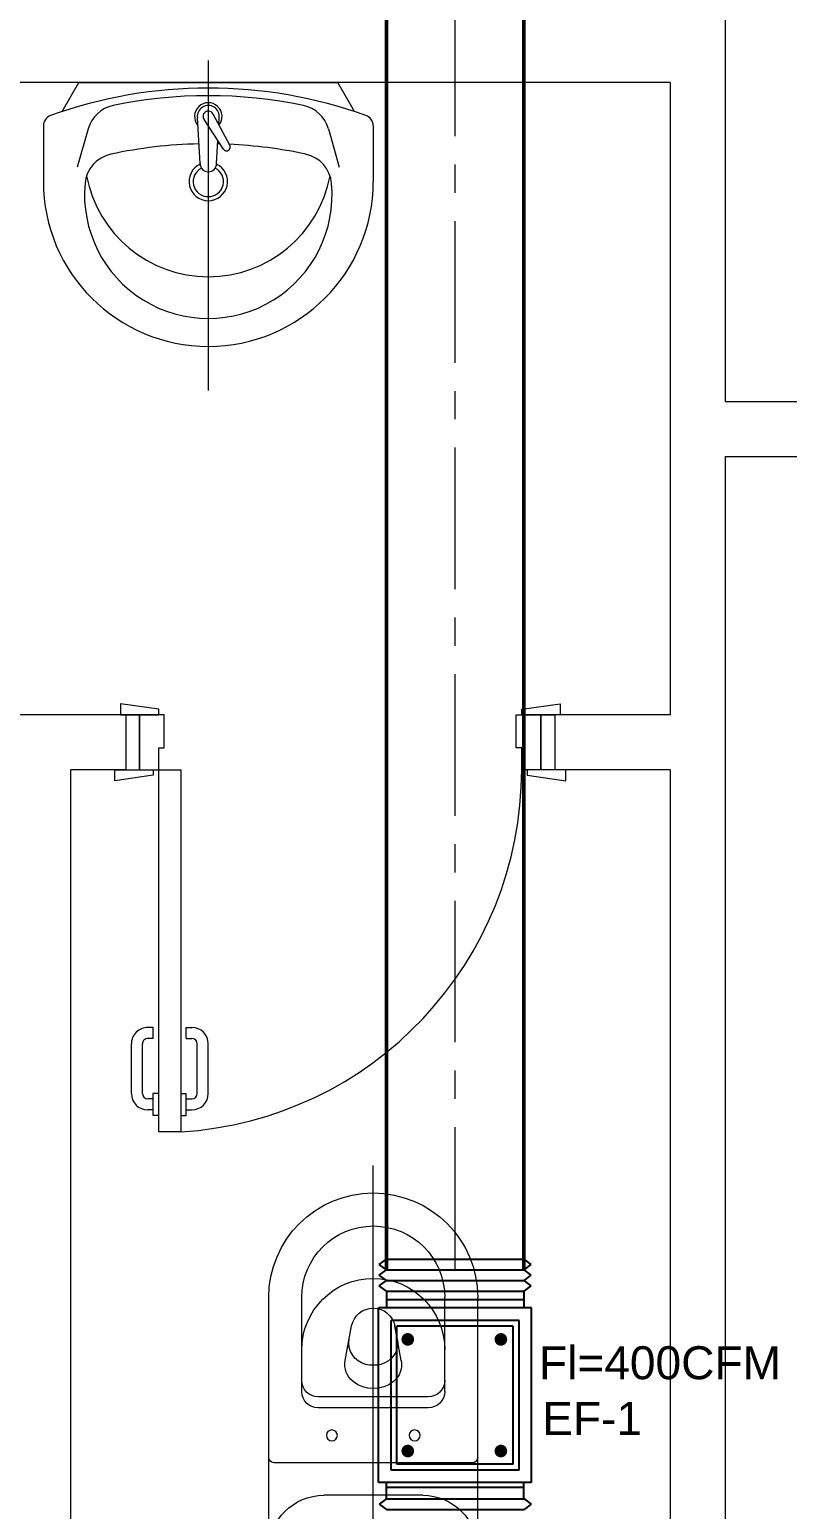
# Model space of a CAD drawing. Header units: millimetres. Extents: x -160614 to 59925, y -157025 to 0.
# Drawn here: x -62917 to -61539, y -115708 to -113016 of the extents above; entities that cross this region are included whole.
import ezdxf

# ---------------------------------------------------------------- set-up
doc = ezdxf.new("R2010")
doc.units = ezdxf.units.MM
doc.header["$LTSCALE"] = 8
doc.linetypes.add('AXES', pattern=[50.8, 31.75, -6.35, 6.35, -6.35])
for name, color, linetype in [('45', 7, 'Continuous'), ('A-EXH', 1, 'Continuous'), ('A-EXH-thin', 8, 'Continuous'), ('MC-EX-EQPM-texts', 2, 'Continuous')]:
    doc.layers.add(name, color=color, linetype=linetype)
for name, color, linetype, lineweight in [('72_EGR_EQP_TAG', 9, 'Continuous', 5), ('SANIT', 9, 'Continuous', 5), ('Walls', 9, 'Continuous', 5), ('Wooden Joinery', 9, 'Continuous', 5)]:
    doc.layers.add(name, color=color, linetype=linetype, lineweight=lineweight)
doc.styles.add('ARIAL', font='arial.ttf')

# ---------------------------------------------------------------- blocks, each defined once
blk = doc.blocks.new('HVACFF')
at = {"layer": '45', "color": 2}
for p, q in [((-62281.3, -115262.6), (-62268.4, -115252.8)), ((-62281.3, -115262.6), (-62268.4, -115252.8)), ((-62268.4, -115272.4), (-62281.3, -115262.6)), ((-62268.4, -115272.4), (-62281.3, -115262.6)), ((-62268.4, -115252.8), (-62018, -115252.8)), ((-62268.4, -115252.8), (-62018, -115252.8)), ((-62268.4, -115252.8), (-62018, -115252.8)), ((-62268.4, -115252.8), (-62018, -115252.8)), ((-62005.1, -115262.6), (-62018, -115252.8)), ((-62005.1, -115262.6), (-62018, -115252.8)), ((-62018, -115272.4), (-62005.1, -115262.6)), ((-62018, -115272.4), (-62005.1, -115262.6)), ((-62281.3, -115282.1), (-62268.4, -115272.4)), ((-62281.3, -115282.1), (-62268.4, -115272.4)), ((-62268.4, -115291.9), (-62281.3, -115282.1)), ((-62268.4, -115291.9), (-62281.3, -115282.1)), ((-62281.3, -115301.7), (-62268.4, -115291.9)), ((-62281.3, -115301.7), (-62268.4, -115291.9)), ((-62268.4, -115272.4), (-62018, -115272.4)), ((-62268.4, -115272.4), (-62018, -115272.4)), ((-62268.4, -115291.9), (-62018, -115291.9)), ((-62268.4, -115291.9), (-62018, -115291.9)), ((-62005.1, -115282.1), (-62018, -115272.4)), ((-62005.1, -115282.1), (-62018, -115272.4)), ((-62018, -115291.9), (-62005.1, -115282.1)), ((-62018, -115291.9), (-62005.1, -115282.1)), ((-62005.1, -115301.7), (-62018, -115291.9)), ((-62005.1, -115301.7), (-62018, -115291.9)), ((-62268.4, -115311.4), (-62281.3, -115301.7)), ((-62268.4, -115311.4), (-62281.3, -115301.7)), ((-62268.4, -115311.4), (-62018, -115311.4)), ((-62268.4, -115311.4), (-62018, -115311.4)), ((-62018, -115311.4), (-62005.1, -115301.7)), ((-62018, -115311.4), (-62005.1, -115301.7)), ((-62259.7, -115636.6), (-62259.7, -115364.5)), ((-62027.2, -115364.5), (-62259.7, -115364.5)), ((-62259.7, -115636.6), (-62259.7, -115364.5)), ((-62027.2, -115364.5), (-62259.7, -115364.5)), ((-62027.2, -115636.6), (-62027.2, -115364.5)), ((-62027.2, -115636.6), (-62027.2, -115364.5)), ((-62027.2, -115636.6), (-62259.7, -115636.6)), ((-62027.2, -115636.6), (-62259.7, -115636.6)), ((-62268.4, -115688.7), (-62281.3, -115698.4)), ((-62268.4, -115688.7), (-62281.3, -115698.4)), ((-62281.3, -115698.4), (-62268.4, -115708.2)), ((-62281.3, -115698.4), (-62268.4, -115708.2)), ((-62268.4, -115688.7), (-62018, -115688.7)), ((-62268.4, -115688.7), (-62018, -115688.7)), ((-62018, -115688.7), (-62005.1, -115698.4)), ((-62018, -115688.7), (-62005.1, -115698.4)), ((-62005.1, -115698.4), (-62018, -115708.2)), ((-62005.1, -115698.4), (-62018, -115708.2)), ((-62268.4, -115708.2), (-62018, -115708.2)), ((-62268.4, -115708.2), (-62018, -115708.2))]:
    blk.add_line(p, q, dxfattribs=at)
at = {"layer": '45', "color": 6}
for p, q in [((-62282.7, -115659.5), (-62282.7, -115341.5)), ((-62004.2, -115341.5), (-62282.7, -115341.5)), ((-62282.7, -115659.5), (-62282.7, -115341.5)), ((-62004.2, -115341.5), (-62282.7, -115341.5)), ((-62004.2, -115659.5), (-62004.2, -115341.5)), ((-62004.2, -115659.5), (-62004.2, -115341.5)), ((-62004.2, -115659.5), (-62282.7, -115659.5)), ((-62004.2, -115659.5), (-62282.7, -115659.5))]:
    blk.add_line(p, q, dxfattribs=at)
at = {"layer": '45', "color": 7}
for p, q in [((-62249.2, -115626.1), (-62249.2, -115374.9)), ((-62037.7, -115374.9), (-62249.2, -115374.9)), ((-62249.2, -115626.1), (-62249.2, -115374.9)), ((-62037.7, -115374.9), (-62249.2, -115374.9)), ((-62037.7, -115626.1), (-62037.7, -115374.9)), ((-62037.7, -115626.1), (-62037.7, -115374.9)), ((-62037.7, -115626.1), (-62249.2, -115626.1)), ((-62037.7, -115626.1), (-62249.2, -115626.1))]:
    blk.add_line(p, q, dxfattribs=at)
at = {"layer": '45', "color": 2, "const_width": 11.5}
for points in [[(-62229.5, -115404.7, 1), (-62229.5, -115393.2, 1)], [(-62229.5, -115404.7, 1), (-62229.5, -115393.2, 1)], [(-62060.2, -115404.7, 1), (-62060.2, -115393.2, 1)], [(-62060.2, -115404.7, 1), (-62060.2, -115393.2, 1)], [(-62229.5, -115607.8, 1), (-62229.5, -115596.3, 1)], [(-62229.5, -115607.8, 1), (-62229.5, -115596.3, 1)], [(-62060.2, -115607.8, 1), (-62060.2, -115596.3, 1)], [(-62060.2, -115607.8, 1), (-62060.2, -115596.3, 1)]]:
    blk.add_lwpolyline(points, format="xyb", close=True, dxfattribs=at)
at = {"layer": 'A-EXH', "lineweight": 50, "ltscale": 1.014}
for p, q in [((-62268.4, -115270.5), (-62268.4, -106181.6)), ((-62018.4, -115270.5), (-62018.4, -106181.6))]:
    blk.add_line(p, q, dxfattribs=at)
at = {"layer": 'A-EXH', "lineweight": 25, "ltscale": 1.02}
for p, q in [((-62268.4, -115231.2), (-62268.4, -115252.8)), ((-62268.4, -115231.2), (-62268.4, -115252.8)), ((-62018.4, -115231.2), (-62018.4, -115252.8)), ((-62018.4, -115231.2), (-62018.4, -115252.8)), ((-62268.4, -115311.4), (-62268.4, -115340.9)), ((-62268.4, -115311.4), (-62268.4, -115340.9)), ((-62018.4, -115311.4), (-62018.4, -115340.9)), ((-62018.4, -115311.4), (-62018.4, -115340.9)), ((-62018.4, -115326.9), (-62268.4, -115326.9)), ((-62018.4, -115326.9), (-62268.4, -115326.9)), ((-62268.4, -115688.7), (-62268.4, -115659.5)), ((-62268.4, -115688.7), (-62268.4, -115659.5)), ((-62018.4, -115668.2), (-62268.4, -115668.2)), ((-62018.4, -115668.2), (-62268.4, -115668.2)), ((-62018.4, -115688.7), (-62018.4, -115659.5)), ((-62018.4, -115688.7), (-62018.4, -115659.5))]:
    blk.add_line(p, q, dxfattribs=at)
at = {"layer": 'A-EXH-thin', "linetype": 'AXES', "lineweight": 20, "ltscale": 1.014}
blk.add_line((-62143.4, -115270.5), (-62143.4, -106181.6), dxfattribs=at)
at = {"layer": 'MC-EX-EQPM-texts', "lineweight": 15, "style": 'ARIAL'}
for s, p in [('Fl=400CFM', (-61990.9, -115471.4)), ('Fl=400CFM', (-61990.9, -115471.4)), ('EF-1', (-61985, -115572.6)), ('EF-1', (-61985, -115572.6))]:
    blk.add_text(s, height=60, dxfattribs=at).set_placement(p)
blk = doc.blocks.new('A$C72370EFE')
at = {"layer": 'Wooden Joinery'}
for p, q in [((-0.01, -0.04), (-0.02, -0.04)), ((-0.01, -0.03), (-0.01, -0.07)), ((0, -0.03), (-0.01, -0.03)), ((0.04, -0.03), (0.05, -0.03)), ((0.05, -0.03), (0.05, -0.07)), ((0.05, -0.04), (0.06, -0.04)), ((-0.05, -0.07), (-0.05, -0.16)), ((-0.03, -0.07), (-0.03, -0.16)), ((-0.01, -0.06), (-0.02, -0.06)), ((0, -0.07), (-0.01, -0.07)), ((0.04, -0.07), (0.05, -0.07)), ((0.05, -0.06), (0.06, -0.06)), ((0.07, -0.07), (0.07, -0.16)), ((0.09, -0.07), (0.09, -0.16)), ((-0.01, -0.17), (-0.02, -0.17)), ((-0.01, -0.17), (-0.01, -0.19)), ((0.05, -0.17), (0.06, -0.17)), ((0.05, -0.17), (0.05, -0.19)), ((-0.01, -0.19), (-0.02, -0.19)), ((0.05, -0.19), (0.06, -0.19))]:
    blk.add_line(p, q, dxfattribs=at)
for centre, radius, start, end in [((-0.02, -0.07), 0.03, 90, 180), ((0.06, -0.07), 0.03, 0, 90), ((-0.02, -0.07), 0.01, 90, 180), ((0.06, -0.07), 0.01, 0, 90), ((-0.02, -0.16), 0.03, 180, 270), ((-0.02, -0.16), 0.01, 180, 270), ((0.06, -0.16), 0.01, 270, 0), ((0.06, -0.16), 0.03, 270, 0)]:
    blk.add_arc(centre, radius, start, end, dxfattribs=at)
blk = doc.blocks.new('A$C268A7CF0')
at = {"layer": 'Wooden Joinery'}
for points in [[(80, 758.8), (80, 768.8), (10, 778.8), (10, 758.8)], [(740, 758.8), (740, 768.8), (810, 778.8), (810, 758.8)], [(70, 658.8), (70, 648.8), (0, 638.8), (0, 658.8)], [(120, 658.8), (120, 0), (80, 0), (80, 658.8)], [(750, 658.8), (750, 648.8), (820, 638.8), (820, 658.8)]]:
    blk.add_lwpolyline(points, close=True, dxfattribs=at)
for points in [[(45, 658.8), (45, 758.8), (20, 758.8), (20, 658.8), (45, 658.8)], [(45, 658.8), (80, 658.8), (80, 698.8), (90, 698.8), (90, 758.8), (45, 758.8), (45, 658.8)], [(775, 658.8), (740, 658.8), (740, 698.8), (730, 698.8), (730, 758.8), (775, 758.8), (775, 658.8)], [(775, 658.8), (775, 758.8), (800, 758.8), (800, 658.8), (775, 658.8)]]:
    blk.add_lwpolyline(points, dxfattribs=at)
blk.add_arc((80, 658.8), 660, 273.4748, 0, dxfattribs=at)
at = {"layer": 'Wooden Joinery', "xscale": 999.9999999998854, "yscale": 999.9999999998854, "zscale": 999.9999999998854, "rotation": 180}
blk.add_blockref('A$C72370EFE', (120, 0), dxfattribs=at)
blk = doc.blocks.new('WC manta')
at = {"layer": 'SANIT'}
for p, q in [((-0.12, 0.19), (0.41, 0.19)), ((-0.13, 0.18), (-0.13, -0.18)), ((0.109, 0.18), (0.109, -0.18)), ((0.239, 0.13), (0.41, 0.13)), ((0.05, 0.09), (0.05, -0.09)), ((0.209, 0.1), (0.209, -0.1)), ((0.229, 0.1), (0.229, -0.1)), ((0.2955, 0.051), (0.3581, 0.0393)), ((-0.18, 0), (0.65, 0)), ((0.2955, -0.051), (0.3581, -0.0393)), ((0.239, -0.13), (0.41, -0.13)), ((-0.12, -0.19), (0.41, -0.19))]:
    blk.add_line(p, q, dxfattribs=at)
for centre, radius in [((0.159, 0.0752), 0.01), ((-0.04, 0), 0.02), ((0.159, -0.0753), 0.01)]:
    blk.add_circle(centre, radius, dxfattribs=at)
for centre, radius, start, end in [((-0.12, 0.18), 0.01, 90, 180), ((-0.05, 0.09), 0.1, 0, 90), ((0.119, 0.18), 0.01, 90, 180), ((0.41, 0), 0.19, 270, 90), ((0.239, 0.1), 0.03, 90, 180), ((0.259, 0.1), 0.03, 90, 180), ((0.3147, 0), 0.13, 270, 90), ((0.41, 0), 0.13, 270, 90), ((0.3029, 0), 0.0588, 141.525, 218.475), ((0.2882, 0.0117), 0.04, 79.4289, 141.525), ((0.3271, 0.0044), 0.04, 79.4289, 166.4176), ((0.3507, 0), 0.04, 280.5711, 79.4289), ((0.3454, 0), 0.0588, 166.4176, 193.5824), ((0.3271, -0.0044), 0.04, 193.5824, 280.5711), ((0.2882, -0.0117), 0.04, 218.475, 280.5711), ((-0.05, -0.09), 0.1, 270, 0), ((0.239, -0.1), 0.03, 180, 270), ((0.259, -0.1), 0.03, 180, 270), ((-0.12, -0.18), 0.01, 180, 270), ((0.119, -0.18), 0.01, 180, 270)]:
    blk.add_arc(centre, radius, start, end, dxfattribs=at)
blk = doc.blocks.new('lav-manta 60')
at = {"layer": 'SANIT'}
for p, q in [((0, 0.04), (0, -0.56)), ((-0.2658, -0.0529), (-0.2358, 0)), ((-0.2358, 0), (0.2358, 0)), ((0.2658, -0.0529), (0.2358, 0)), ((-0.3, -0.0789), (-0.3, -0.18)), ((-0.015, -0.1473), (-0.0199, -0.064)), ((0.0274, -0.121), (-0.0078, -0.0673)), ((0.0389, -0.1142), (0.0087, -0.0575)), ((0.0191, -0.077), (0.0199, -0.064)), ((0.3, -0.0789), (0.3, -0.18)), ((-0.2185, -0.0841), (-0.2383, -0.1537)), ((0.015, -0.1473), (0.0174, -0.1057)), ((0.2185, -0.0841), (0.2383, -0.1537))]:
    blk.add_line(p, q, dxfattribs=at)
for centre, radius, start, end in [((0, -0.8557), 0.8457, 70.1771, 109.8229), ((0, -0.8696), 0.8457, 78.1914, 101.8086), ((-0.1608, -0.1006), 0.06, 101.8086, 164.0794), ((0, -0.0617), 0.025, 320.7474, 220.368), ((0, -0.0617), 0.02, 353.2671, 186.682), ((0, -0.0617), 0.00966, 25.4127, 215.9577), ((0.1608, -0.1006), 0.06, 15.9206, 78.1914), ((-0.28, -0.0789), 0.02, 109.8229, 180), ((0.28, -0.0789), 0.02, 0, 70.1771), ((-0.1645, -0.189), 0.06, 102.0883, 174.8142), ((0, -0.9572), 0.8457, 91.1572, 102.0883), ((0, -0.9572), 0.8457, 88.5486, 88.844), ((0.0332, -0.1176), 0.00666, 210.6852, 30.6852), ((0, -0.9572), 0.8457, 77.9117, 87.4274), ((0.1645, -0.189), 0.06, 5.1858, 77.9117), ((0, -0.18), 0.035, 115.3106, 64.6894), ((0, -0.18), 0.0275, 117.1496, 62.8504), ((0, -0.1473), 0.015, 180, 0), ((0, -0.18), 0.3, 180, 0), ((0, -0.2039), 0.2252, 174.8142, 5.1858), ((0, -0.1282), 0.2252, 190.6097, 349.3903)]:
    blk.add_arc(centre, radius, start, end, dxfattribs=at)
blk = doc.blocks.new('1stF')
at = {"layer": 'Walls', "color": 9}
for p, q in [((-61652.3, -110292.6, 0.1), (-61652.3, -113692.6, 0.1)), ((-61752.3, -113112.6, 0.1), (-64936.6, -113112.6, 0.1)), ((-61752.3, -113112.6, 0.1), (-61752.3, -114262.6, 0.1)), ((-61652.3, -113692.6, 0.1), (-57652.3, -113692.6, 0.1)), ((-61652.3, -113792.6, 0.1), (-56832.3, -113792.6, 0.1)), ((-61652.3, -113792.6, 0.1), (-61652.3, -114362.6, 0.1)), ((-61652.3, -113792.6, 0.1), (-61652.3, -115862.6, 0.1)), ((-62742.3, -114262.6, 0.1), (-63162.3, -114262.6, 0.1)), ((-62742.3, -114262.6, 0.1), (-62742.3, -114362.6, 0.1)), ((-61752.3, -114262.6, 0.1), (-61962.3, -114262.6, 0.1)), ((-61962.3, -114262.6, 0.1), (-61962.3, -114362.6, 0.1)), ((-62842.3, -115862.6, 0.1), (-62842.3, -114362.6, 0.1)), ((-62742.3, -114362.6, 0.1), (-62842.3, -114362.6, 0.1)), ((-61752.3, -114362.6, 0.1), (-61962.3, -114362.6, 0.1)), ((-61752.3, -114362.6, 0.1), (-61752.3, -115862.6, 0.1))]:
    blk.add_line(p, q, dxfattribs=at)
at = {"layer": 'SANIT', "color": 9, "xscale": 1000.000000000223, "yscale": 1000.000000000223, "zscale": 1000.000000000223}
blk.add_blockref('lav-manta 60', (-62592.3, -113112.5, 0.1), dxfattribs=at)
at = {"layer": 'SANIT', "color": 9, "xscale": -999.9999999999995, "yscale": 999.9999999999995, "zscale": 999.9999999999995, "rotation": 270}
blk.add_blockref('WC manta', (-62292.3, -115732.6, 0.1), dxfattribs=at)
at = {"layer": 'Wooden Joinery', "color": 9}
blk.add_blockref('A$C268A7CF0', (-62762.3, -115021.4, 0.1), dxfattribs=at)

msp = doc.modelspace()

# ---------------------------------------------------------------- linework, layer by layer
at = {"layer": 'A-EXH-thin', "linetype": 'AXES', "lineweight": 20, "ltscale": 1.014}
msp.add_line((-62143.4, -115270.5), (-62143.4, -111345.8), dxfattribs=at)

# ---------------------------------------------------------------- block references
at = {"layer": '72_EGR_EQP_TAG'}
msp.add_blockref('1stF', (0, 0), dxfattribs=at)
at = {"layer": 'A-EXH'}
msp.add_blockref('HVACFF', (0, 0), dxfattribs=at)

doc.saveas('drawing.dxf')
